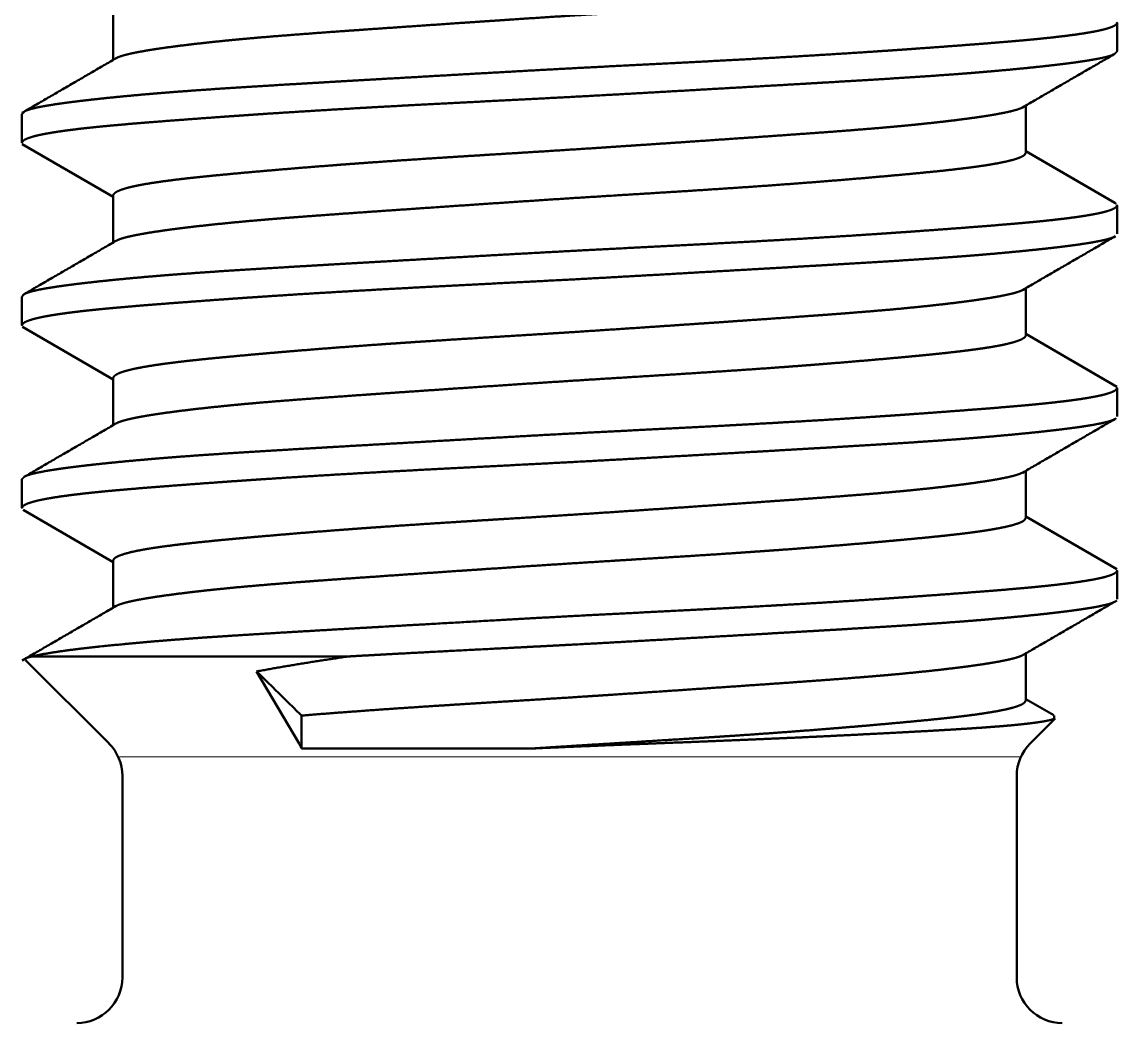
# Paper-space layout 'Layout1' of a CAD drawing. Header units: millimetres. Extents: x 0 to 420, y 0 to 297.
# Drawn here: x 288.76 to 294.76, y 132.7 to 138.18 of the extents above; entities that cross this region are included whole.
import ezdxf

# ---------------------------------------------------------------- set-up
doc = ezdxf.new("R2010")
doc.units = ezdxf.units.MM
doc.layers.add('170', color=7, linetype='Continuous', true_color=0xffffff)

psp = doc.layouts.get("Layout1")

# ---------------------------------------------------------------- linework, layer by layer
at = {"layer": '170', "color": 155, "linetype": 'Continuous', "lineweight": 50}
for p, q in [((289.2567, 138.2287), (289.2567, 137.9706)), ((294.7567, 138.0176), (294.7567, 138.1736)), ((294.2567, 137.4624), (294.2567, 137.7207)), ((288.7567, 137.6736), (288.7567, 137.5176)), ((288.7578, 137.5098), (289.2567, 137.2203)), ((294.744, 137.1875), (294.2567, 137.4704)), ((289.2567, 137.2287), (289.2567, 136.9709)), ((294.7567, 137.0176), (294.7567, 137.1736)), ((294.2567, 136.4624), (294.2567, 136.7204)), ((288.7567, 136.6736), (288.7567, 136.5176)), ((288.7602, 136.5083), (289.2567, 136.2203)), ((294.7562, 136.1808), (294.2567, 136.4707)), ((289.2567, 136.2288), (289.2567, 135.9703)), ((294.7567, 136.0176), (294.7567, 136.1736)), ((288.7567, 135.6736), (288.7567, 135.5176)), ((294.2567, 135.4623), (294.2567, 135.7202)), ((288.7637, 135.5063), (289.2567, 135.2204)), ((294.7546, 135.1819), (294.2567, 135.4708)), ((289.2567, 135.2289), (289.2567, 134.9708)), ((294.7567, 135.0176), (294.7567, 135.1736)), ((294.2567, 134.4624), (294.2567, 134.7204)), ((288.7766, 134.6832), (289.2335, 134.2263)), ((290.2746, 134.2263), (290.0425, 134.6214)), ((294.4098, 134.3813), (294.2567, 134.4702)), ((290.2882, 134.1996), (290.2882, 134.3797)), ((294.2799, 134.2263), (294.4168, 134.3633)), ((289.3067, 134.0495), (289.3067, 132.9456)), ((294.2067, 132.9456), (294.2067, 134.0495))]:
    psp.add_line(p, q, dxfattribs=at)
at = {"layer": '170', "color": 155, "linetype": 'Continuous', "lineweight": 13}
for p, q in [((291.7567, 134.1531), (289.2912, 134.1531)), ((294.2212, 134.1531), (291.7567, 134.1531))]:
    psp.add_line(p, q, dxfattribs=at)
at = {"layer": '170', "color": 155, "linetype": 'Continuous', "lineweight": 50}
for centre, start, end in [((289.0567, 134.0495), 0, 45), ((294.4567, 134.0495), 135, 180), ((289.0567, 132.9456), 270, 0), ((294.4567, 132.9456), 180, 270)]:
    psp.add_arc(centre, 0.25, start, end, dxfattribs=at)
for points, knots in [([(289.2663, 137.9762), (289.2687, 137.9778), (289.2765, 137.9821), (289.2863, 137.9864), (289.3116, 137.9949), (289.3445, 138.0034), (289.3851, 138.012), (289.4333, 138.0208), (289.4466, 138.0231), (289.4604, 138.0253), (289.4746, 138.0276), (289.4892, 138.0298), (289.5197, 138.0343), (289.5518, 138.0389), (289.6212, 138.048), (289.6971, 138.0572), (289.7796, 138.0664), (289.8687, 138.0757), (289.8921, 138.078), (289.9158, 138.0803), (289.9399, 138.0826), (289.9643, 138.0849), (290.014, 138.0893), (290.065, 138.0938), (290.1705, 138.1024), (290.2809, 138.111), (290.3961, 138.1196), (290.5162, 138.1283), (290.5781, 138.1326), (290.6409, 138.1371), (290.7682, 138.1459), (290.8981, 138.1549), (291.1655, 138.1732), (291.3378, 138.1848), (291.3727, 138.1872), (291.4426, 138.1919), (291.5823, 138.2011), (291.722, 138.2102), (291.8616, 138.2191), (292.1407, 138.2364), (292.2797, 138.245), (292.4161, 138.2536), (292.5499, 138.2622), (292.6811, 138.2709), (292.8095, 138.2798), (292.9353, 138.2889), (292.9972, 138.2935), (293.058, 138.2981), (293.1175, 138.3027), (293.1758, 138.3074), (293.2887, 138.3166), (293.3966, 138.3258), (293.4995, 138.3349), (293.5975, 138.3438), (293.6446, 138.3482), (293.6902, 138.3526), (293.734, 138.3569), (293.7761, 138.3612), (293.8554, 138.3697), (293.928, 138.3783), (293.9939, 138.3871), (294.053, 138.3959), (294.0801, 138.4004), (294.1052, 138.405), (294.1284, 138.4095), (294.1496, 138.4141), (294.1864, 138.4233), (294.2155, 138.4326), (294.2369, 138.4419), (294.2506, 138.4512), (294.2545, 138.4558), (294.2565, 138.4603), (294.2567, 138.4626)], [0, 0, 0.000573, 0.002355, 0.00448, 0.009788, 0.016551, 0.024795, 0.034546, 0.037225, 0.039994, 0.042853, 0.045792, 0.05192, 0.058378, 0.072277, 0.087478, 0.103983, 0.121808, 0.126474, 0.131219, 0.136028, 0.140898, 0.150822, 0.16099, 0.182046, 0.204058, 0.227029, 0.250972, 0.263311, 0.275811, 0.301192, 0.327079, 0.380362, 0.414695, 0.421652, 0.435579, 0.463421, 0.491249, 0.519066, 0.574662, 0.602344, 0.629534, 0.656192, 0.682322, 0.707924, 0.733001, 0.745331, 0.757457, 0.769329, 0.780955, 0.803465, 0.824995, 0.845545, 0.865105, 0.874508, 0.883607, 0.892366, 0.90079, 0.916638, 0.931168, 0.944388, 0.956281, 0.961727, 0.966809, 0.971509, 0.975826, 0.983355, 0.989424, 0.994069, 0.997364, 0.998565, 0.999554, 1, 1]), ([(291.7567, 137.9238), (291.9047, 137.9316), (292.0516, 137.9391), (292.3418, 137.9539), (292.4852, 137.9613), (292.6274, 137.9688), (292.7682, 137.9764), (292.906, 137.9842), (293.0403, 137.992), (293.1712, 137.9999), (293.2987, 138.0079), (293.4228, 138.016), (293.4835, 138.0201), (293.5434, 138.0242), (293.6024, 138.0283), (293.6603, 138.0324), (293.772, 138.0405), (293.8783, 138.0484), (293.9794, 138.0561), (294.0751, 138.0636), (294.1656, 138.0711), (294.2507, 138.0786), (294.2711, 138.0804), (294.2912, 138.0823), (294.3108, 138.0842), (294.33, 138.0861), (294.3672, 138.0899), (294.4027, 138.0937), (294.4687, 138.1013), (294.5281, 138.109), (294.5809, 138.1169), (294.627, 138.1249), (294.6476, 138.129), (294.6665, 138.1331), (294.6753, 138.1351), (294.6837, 138.1372), (294.6916, 138.1392), (294.699, 138.1413), (294.7242, 138.1495), (294.7422, 138.1577), (294.753, 138.1658), (294.7567, 138.1737), (294.7567, 138.1738)], [0, 0, 0.04907, 0.097754, 0.193962, 0.241495, 0.288641, 0.33533, 0.380997, 0.425531, 0.46894, 0.511231, 0.552404, 0.572561, 0.592439, 0.612023, 0.631231, 0.668301, 0.703606, 0.737151, 0.768953, 0.799, 0.827274, 0.834063, 0.840737, 0.847268, 0.853663, 0.86603, 0.877846, 0.899841, 0.919667, 0.937344, 0.952853, 0.9598, 0.966199, 0.969193, 0.972048, 0.97475, 0.977299, 0.986075, 0.992607, 0.997079, 0.999969, 1, 1]), ([(294.7567, 138.0173), (294.7424, 138.0021), (294.7385, 138.0002), (294.7342, 137.9984), (294.7295, 137.9965), (294.7243, 137.9946), (294.7126, 137.9909), (294.6991, 137.9872), (294.667, 137.9798), (294.628, 137.9724), (294.5821, 137.9648), (294.5292, 137.9571), (294.5001, 137.9532), (294.4693, 137.9493), (294.4368, 137.9453), (294.4028, 137.9413), (294.3303, 137.9332), (294.2519, 137.9252), (294.1676, 137.917), (294.0774, 137.9089), (294.0301, 137.9049), (293.9814, 137.9008), (293.9564, 137.8988), (293.9311, 137.8968), (293.9054, 137.8948), (293.8793, 137.8928), (293.7722, 137.8851), (293.6608, 137.8775), (293.5453, 137.8701), (293.4256, 137.8626), (293.3016, 137.8552), (293.1735, 137.8476), (293.1078, 137.8438), (293.0412, 137.8399), (292.9061, 137.8321), (292.7689, 137.8242), (292.4886, 137.8082), (292.3454, 137.8), (292.2002, 137.7918), (292.053, 137.7835), (291.9051, 137.7753), (291.7567, 137.7673)], [0, 0, 0.006922, 0.008341, 0.009894, 0.011587, 0.013413, 0.017486, 0.022108, 0.03302, 0.046181, 0.061593, 0.079292, 0.089006, 0.099305, 0.110149, 0.121497, 0.145658, 0.171774, 0.199819, 0.229807, 0.245524, 0.261738, 0.270029, 0.278443, 0.286987, 0.295646, 0.331214, 0.368191, 0.406546, 0.446288, 0.487411, 0.529923, 0.551713, 0.57384, 0.618667, 0.664173, 0.757186, 0.804687, 0.852858, 0.901686, 0.950773, 1, 1]), ([(288.7567, 137.6738), (288.771, 137.689), (288.7749, 137.6909), (288.7792, 137.6927), (288.7839, 137.6946), (288.7891, 137.6965), (288.8008, 137.7002), (288.8143, 137.7039), (288.8464, 137.7113), (288.8854, 137.7187), (288.9313, 137.7263), (288.9842, 137.734), (289.0132, 137.7379), (289.0441, 137.7418), (289.0766, 137.7458), (289.1106, 137.7498), (289.1831, 137.7579), (289.2615, 137.766), (289.3458, 137.7741), (289.4359, 137.7822), (289.4832, 137.7863), (289.532, 137.7903), (289.5569, 137.7923), (289.5823, 137.7943), (289.608, 137.7963), (289.6341, 137.7983), (289.7412, 137.806), (289.8525, 137.8136), (289.9681, 137.821), (290.0878, 137.8285), (290.2117, 137.8359), (290.3725, 137.8454), (290.4388, 137.8492), (290.5395, 137.8551), (290.7445, 137.8669), (291.0248, 137.8829), (291.168, 137.8911), (291.3132, 137.8993), (291.4603, 137.9076), (291.6083, 137.9158), (291.7567, 137.9238)], [0, 0, 0.006915, 0.00834, 0.009893, 0.011586, 0.013411, 0.017477, 0.0221, 0.033019, 0.04618, 0.061592, 0.079284, 0.088997, 0.099297, 0.110141, 0.12149, 0.145657, 0.171766, 0.199818, 0.2298, 0.245523, 0.26173, 0.270022, 0.278442, 0.286986, 0.295645, 0.331213, 0.368184, 0.406545, 0.446287, 0.487403, 0.540766, 0.562735, 0.596164, 0.664172, 0.757179, 0.804679, 0.852858, 0.90168, 0.950773, 1, 1]), ([(291.7567, 137.7673), (291.6086, 137.7596), (291.4618, 137.752), (291.1715, 137.7372), (291.0282, 137.7298), (290.8859, 137.7223), (290.8153, 137.7185), (290.6758, 137.7108), (290.6074, 137.7069), (290.4731, 137.6991), (290.3422, 137.6912), (290.2147, 137.6832), (290.0906, 137.6751), (290.0299, 137.671), (289.9699, 137.6669), (289.9109, 137.6628), (289.8531, 137.6587), (289.7414, 137.6506), (289.635, 137.6427), (289.534, 137.635), (289.4382, 137.6275), (289.3478, 137.62), (289.2627, 137.6126), (289.2423, 137.6107), (289.2222, 137.6088), (289.2026, 137.6069), (289.1834, 137.605), (289.1462, 137.6012), (289.1107, 137.5974), (289.0447, 137.5898), (288.9853, 137.5821), (288.9325, 137.5742), (288.8863, 137.5662), (288.8657, 137.5622), (288.8468, 137.5581), (288.838, 137.556), (288.8297, 137.5539), (288.8218, 137.5519), (288.8143, 137.5498), (288.7891, 137.5416), (288.7712, 137.5334), (288.7604, 137.5253), (288.7567, 137.5174), (288.7567, 137.5173)], [0, 0, 0.049077, 0.097754, 0.193969, 0.241503, 0.288648, 0.312079, 0.358312, 0.381005, 0.425539, 0.468948, 0.511239, 0.552406, 0.57257, 0.592447, 0.612031, 0.63124, 0.66831, 0.703608, 0.73716, 0.768955, 0.799002, 0.827283, 0.834073, 0.84074, 0.847278, 0.853666, 0.866039, 0.877856, 0.899851, 0.919677, 0.937347, 0.952862, 0.959809, 0.966209, 0.969203, 0.972051, 0.974753, 0.97731, 0.986085, 0.992618, 0.997083, 0.999973, 1, 1]), ([(294.236, 137.7086), (294.2316, 137.7066), (294.2084, 137.6982), (294.1779, 137.6899), (294.1402, 137.6815), (294.0952, 137.6729), (294.07, 137.6686), (294.0429, 137.6642), (294.0286, 137.662), (294.0139, 137.6597), (293.9988, 137.6575), (293.9833, 137.6553), (293.9175, 137.6464), (293.8453, 137.6373), (293.767, 137.6283), (293.6825, 137.6193), (293.6379, 137.6147), (293.5916, 137.6102), (293.5679, 137.608), (293.5438, 137.6058), (293.5195, 137.6036), (293.4948, 137.6014), (293.3932, 137.5927), (293.2872, 137.5843), (293.1767, 137.5759), (293.0617, 137.5675), (292.9423, 137.559), (292.8185, 137.5503), (292.6922, 137.5415), (292.433, 137.5238), (292.2328, 137.5101), (292.1308, 137.5033), (292.0621, 137.4987), (291.8903, 137.4873), (291.7532, 137.4784), (291.6163, 137.4698), (291.4116, 137.4571), (291.3095, 137.4508), (291.2415, 137.4466), (291.0738, 137.436), (290.9428, 137.4276), (290.8146, 137.419), (290.6892, 137.4103), (290.6276, 137.4058), (290.5666, 137.4014), (290.5063, 137.3969), (290.4468, 137.3923), (290.3312, 137.3832), (290.2206, 137.3742), (290.1149, 137.3651), (290.0141, 137.3563), (289.9183, 137.3476), (289.8275, 137.339), (289.7841, 137.3347), (289.7425, 137.3305), (289.7025, 137.3263), (289.6641, 137.3221), (289.5923, 137.3136), (289.5271, 137.3051), (289.4684, 137.2965), (289.4163, 137.2876), (289.4043, 137.2854), (289.3928, 137.2832), (289.3818, 137.2809), (289.3712, 137.2787), (289.3515, 137.2741), (289.3337, 137.2696), (289.3036, 137.2605), (289.2809, 137.2514), (289.2656, 137.2424), (289.2578, 137.2333), (289.257, 137.2311), (289.2567, 137.2289), (289.2567, 137.2288)], [0, 0, 0.000977, 0.005889, 0.012187, 0.019892, 0.029018, 0.034127, 0.039599, 0.042477, 0.045435, 0.048476, 0.051594, 0.064846, 0.079334, 0.095054, 0.112003, 0.12094, 0.130197, 0.134944, 0.139765, 0.144647, 0.149582, 0.169898, 0.191103, 0.213198, 0.236178, 0.26005, 0.284779, 0.310015, 0.361811, 0.401809, 0.422182, 0.4359, 0.470228, 0.497624, 0.524956, 0.565842, 0.586236, 0.599814, 0.633305, 0.659471, 0.685083, 0.710142, 0.722465, 0.734648, 0.746697, 0.758594, 0.781719, 0.803842, 0.824986, 0.845151, 0.864332, 0.882513, 0.891192, 0.899541, 0.907558, 0.915251, 0.92966, 0.942778, 0.954607, 0.965134, 0.967561, 0.969899, 0.972145, 0.974297, 0.978326, 0.981991, 0.988257, 0.993131, 0.996681, 0.999059, 0.999531, 0.999977, 1, 1]), ([(289.2711, 136.9792), (289.2852, 136.9859), (289.2967, 136.9902), (289.3102, 136.9945), (289.3177, 136.9966), (289.3257, 136.9988), (289.3342, 137.0009), (289.3432, 137.0031), (289.3838, 137.0118), (289.4316, 137.0205), (289.4865, 137.0294), (289.5485, 137.0384), (289.5822, 137.043), (289.6177, 137.0476), (289.6361, 137.0499), (289.655, 137.0522), (289.6743, 137.0545), (289.6941, 137.0568), (289.777, 137.0662), (289.8656, 137.0754), (289.9599, 137.0844), (290.0598, 137.0933), (290.1119, 137.0977), (290.1653, 137.102), (290.1926, 137.1042), (290.2483, 137.1085), (290.2767, 137.1107), (290.3926, 137.1193), (290.5121, 137.128), (290.7617, 137.1455), (290.8918, 137.1544), (291.0255, 137.1636), (291.2983, 137.1822), (291.5752, 137.2007), (291.7153, 137.2098), (291.8563, 137.2188), (291.997, 137.2275), (292.2735, 137.2446), (292.4093, 137.2531), (292.5436, 137.2618), (292.6761, 137.2706), (292.8057, 137.2795), (292.9312, 137.2886), (293.0527, 137.2977), (293.17, 137.3069), (293.2833, 137.3162), (293.3925, 137.3254), (293.4965, 137.3346), (293.5944, 137.3435), (293.6862, 137.3522), (293.772, 137.3607), (293.8517, 137.3693), (293.9253, 137.378), (293.9596, 137.3824), (293.992, 137.3868), (294.0225, 137.3912), (294.0512, 137.3956), (294.1031, 137.4046), (294.1476, 137.4137), (294.1848, 137.4229), (294.2144, 137.4322), (294.2264, 137.4369), (294.2364, 137.4416), (294.2443, 137.4462), (294.2503, 137.4508), (294.2567, 137.4626)], [0, 0, 0.003114, 0.005558, 0.008377, 0.009926, 0.011576, 0.013321, 0.015158, 0.023418, 0.033089, 0.044164, 0.056645, 0.063413, 0.070532, 0.074232, 0.078016, 0.081891, 0.08586, 0.102456, 0.120186, 0.13904, 0.159004, 0.169409, 0.180093, 0.185541, 0.19666, 0.202321, 0.22546, 0.249309, 0.299119, 0.325078, 0.351754, 0.406184, 0.461431, 0.489363, 0.517493, 0.545552, 0.600698, 0.627788, 0.654564, 0.68101, 0.706874, 0.731918, 0.756156, 0.779591, 0.802222, 0.82403, 0.844815, 0.864374, 0.882732, 0.899893, 0.915855, 0.930605, 0.937486, 0.943997, 0.950141, 0.95592, 0.966396, 0.975438, 0.98306, 0.989254, 0.99181, 0.994001, 0.995835, 0.997337, 1, 1]), ([(291.7567, 136.9238), (291.9047, 136.9316), (292.0516, 136.9391), (292.3418, 136.9539), (292.4852, 136.9613), (292.6274, 136.9688), (292.7682, 136.9764), (292.906, 136.9842), (293.0403, 136.992), (293.1712, 136.9999), (293.2987, 137.0079), (293.4228, 137.016), (293.4835, 137.0201), (293.5434, 137.0242), (293.6024, 137.0283), (293.6603, 137.0324), (293.772, 137.0405), (293.8783, 137.0484), (293.9794, 137.0561), (294.0751, 137.0636), (294.1656, 137.0711), (294.2507, 137.0786), (294.2711, 137.0804), (294.2912, 137.0823), (294.3108, 137.0842), (294.33, 137.0861), (294.3672, 137.0899), (294.4027, 137.0937), (294.4687, 137.1013), (294.5281, 137.109), (294.5809, 137.1169), (294.627, 137.1249), (294.6476, 137.129), (294.6665, 137.133), (294.6753, 137.1351), (294.6837, 137.1372), (294.6916, 137.1392), (294.699, 137.1413), (294.7242, 137.1495), (294.7422, 137.1577), (294.753, 137.1658), (294.7567, 137.1737), (294.7567, 137.1738)], [0, 0, 0.04907, 0.097754, 0.193962, 0.241495, 0.288641, 0.335331, 0.380997, 0.425531, 0.46894, 0.511231, 0.552405, 0.572562, 0.592439, 0.612023, 0.631232, 0.668301, 0.703606, 0.737151, 0.768953, 0.799, 0.827274, 0.834064, 0.840738, 0.847269, 0.853663, 0.86603, 0.877847, 0.899842, 0.919668, 0.937345, 0.952853, 0.9598, 0.9662, 0.969194, 0.972048, 0.97475, 0.9773, 0.986076, 0.992609, 0.997079, 0.999969, 1, 1]), ([(294.7511, 137.1834), (294.7424, 137.189), (294.7371, 137.1915)], [0, 0, 0.638569, 1, 1]), ([(294.7406, 137.0012), (294.7342, 136.9984), (294.7295, 136.9965), (294.7243, 136.9946), (294.7126, 136.9909), (294.6991, 136.9872), (294.667, 136.9798), (294.628, 136.9724), (294.5821, 136.9648), (294.5292, 136.9571), (294.5001, 136.9532), (294.4693, 136.9493), (294.4368, 136.9453), (294.4028, 136.9413), (294.3303, 136.9332), (294.2519, 136.9252), (294.1676, 136.917), (294.0774, 136.9089), (294.0301, 136.9049), (293.9814, 136.9008), (293.9564, 136.8988), (293.9311, 136.8968), (293.9054, 136.8948), (293.8793, 136.8928), (293.7722, 136.8851), (293.6608, 136.8775), (293.5453, 136.8701), (293.4256, 136.8626), (293.3016, 136.8552), (293.1408, 136.8457), (293.0746, 136.8419), (292.9739, 136.836), (292.7689, 136.8242), (292.4886, 136.8082), (292.3454, 136.8), (292.2002, 136.7918), (292.053, 136.7835), (291.9051, 136.7753), (291.7567, 136.7673)], [0, 0, 0.002322, 0.004028, 0.005867, 0.009971, 0.014629, 0.025625, 0.038887, 0.054416, 0.07225, 0.082038, 0.092417, 0.103344, 0.114779, 0.139124, 0.165439, 0.193699, 0.223917, 0.239754, 0.256092, 0.264447, 0.272925, 0.281534, 0.290259, 0.326099, 0.363359, 0.402007, 0.442053, 0.48349, 0.537262, 0.559398, 0.593082, 0.661604, 0.755329, 0.803193, 0.851733, 0.900935, 0.950396, 1, 1]), ([(288.7567, 136.6738), (288.771, 136.689), (288.7749, 136.6909), (288.7792, 136.6927), (288.7839, 136.6946), (288.7891, 136.6965), (288.8008, 136.7002), (288.8143, 136.7039), (288.8464, 136.7113), (288.8854, 136.7187), (288.9313, 136.7263), (288.9842, 136.734), (289.0132, 136.7379), (289.0441, 136.7418), (289.0766, 136.7458), (289.1106, 136.7498), (289.1831, 136.7579), (289.2615, 136.766), (289.3458, 136.7741), (289.4359, 136.7822), (289.4832, 136.7862), (289.532, 136.7903), (289.5569, 136.7923), (289.5823, 136.7943), (289.608, 136.7963), (289.6341, 136.7983), (289.7412, 136.806), (289.8525, 136.8136), (289.9681, 136.821), (290.0878, 136.8285), (290.2117, 136.8359), (290.3725, 136.8454), (290.4388, 136.8492), (290.5395, 136.8551), (290.7445, 136.8669), (291.0248, 136.8829), (291.168, 136.8911), (291.3132, 136.8993), (291.4603, 136.9076), (291.6083, 136.9158), (291.7567, 136.9238)], [0, 0, 0.006915, 0.00834, 0.009893, 0.011586, 0.013411, 0.017477, 0.0221, 0.033019, 0.04618, 0.061592, 0.079284, 0.088998, 0.099297, 0.110142, 0.12149, 0.145657, 0.171766, 0.199818, 0.2298, 0.245523, 0.261731, 0.270022, 0.278443, 0.286986, 0.295645, 0.331213, 0.368184, 0.406546, 0.446287, 0.487403, 0.540766, 0.562735, 0.596164, 0.664172, 0.757179, 0.804679, 0.852858, 0.90168, 0.950773, 1, 1]), ([(291.7567, 136.7673), (291.6086, 136.7596), (291.4618, 136.752), (291.1715, 136.7372), (291.0282, 136.7298), (290.8859, 136.7223), (290.7451, 136.7147), (290.6074, 136.7069), (290.4731, 136.6991), (290.3422, 136.6912), (290.2147, 136.6832), (290.0906, 136.6751), (290.0299, 136.671), (289.9699, 136.6669), (289.9109, 136.6628), (289.8531, 136.6587), (289.7414, 136.6506), (289.635, 136.6427), (289.534, 136.635), (289.4382, 136.6275), (289.3478, 136.62), (289.2627, 136.6126), (289.2423, 136.6107), (289.2222, 136.6088), (289.2026, 136.6069), (289.1834, 136.605), (289.1462, 136.6012), (289.1107, 136.5974), (289.0447, 136.5898), (288.9853, 136.5821), (288.9325, 136.5742), (288.8863, 136.5662), (288.8657, 136.5621), (288.8468, 136.5581), (288.838, 136.556), (288.8297, 136.5539), (288.8218, 136.5519), (288.8143, 136.5498), (288.7891, 136.5416), (288.7712, 136.5334), (288.7604, 136.5253), (288.7567, 136.5174), (288.7567, 136.5173)], [0, 0, 0.049077, 0.097754, 0.193969, 0.241503, 0.288648, 0.335338, 0.381005, 0.425539, 0.468948, 0.511239, 0.552406, 0.57257, 0.592447, 0.612031, 0.63124, 0.66831, 0.703608, 0.73716, 0.768955, 0.799002, 0.827283, 0.834073, 0.84074, 0.847277, 0.853665, 0.866039, 0.877855, 0.899851, 0.919677, 0.937347, 0.952862, 0.959809, 0.966209, 0.969203, 0.972051, 0.974753, 0.977309, 0.986085, 0.992618, 0.997083, 0.999973, 1, 1]), ([(294.2391, 136.7102), (294.2355, 136.7084), (294.2257, 136.7042), (294.214, 136.7), (294.2074, 136.6979), (294.2003, 136.6958), (294.1927, 136.6937), (294.1847, 136.6916), (294.1481, 136.6831), (294.1045, 136.6746), (294.054, 136.6659), (293.9965, 136.6572), (293.9652, 136.6527), (293.9321, 136.6483), (293.8973, 136.6438), (293.8607, 136.6392), (293.7829, 136.6301), (293.6994, 136.621), (293.6103, 136.612), (293.5157, 136.6032), (293.4155, 136.5946), (293.3096, 136.586), (293.2822, 136.5839), (293.2268, 136.5797), (293.142, 136.5733), (293.0844, 136.5691), (292.9663, 136.5607), (292.7196, 136.5434), (292.558, 136.5323), (292.4921, 136.5278), (292.3927, 136.521), (292.1918, 136.5074), (291.9198, 136.4892), (291.7821, 136.4803), (291.7127, 136.4758), (291.6435, 136.4715), (291.5062, 136.463), (291.2356, 136.4462), (291.1023, 136.4379), (290.9704, 136.4294), (290.9049, 136.4251), (290.8401, 136.4207), (290.7763, 136.4163), (290.7134, 136.412), (290.5904, 136.4031), (290.4711, 136.3942), (290.3555, 136.3852), (290.2437, 136.3761), (290.2164, 136.3738), (290.1624, 136.3692), (290.0839, 136.3624), (290.0333, 136.358), (289.9366, 136.3492), (289.8455, 136.3407), (289.76, 136.3323), (289.6803, 136.3238), (289.6613, 136.3217), (289.6426, 136.3196), (289.6243, 136.3175), (289.6064, 136.3153), (289.572, 136.3111), (289.5393, 136.3068), (289.4792, 136.2982), (289.4262, 136.2894), (289.3802, 136.2806), (289.3411, 136.2716), (289.3242, 136.267), (289.3092, 136.2624), (289.296, 136.2578), (289.2848, 136.2532), (289.268, 136.2441), (289.2587, 136.2351), (289.2567, 136.2288)], [0, 0, 0.000788, 0.002919, 0.005403, 0.006781, 0.008251, 0.009816, 0.011468, 0.018949, 0.027798, 0.038016, 0.049591, 0.055895, 0.062544, 0.06954, 0.076888, 0.092498, 0.109226, 0.127059, 0.145991, 0.166028, 0.187186, 0.192651, 0.203718, 0.22066, 0.232179, 0.25575, 0.305026, 0.337286, 0.350448, 0.3703, 0.410403, 0.464703, 0.492204, 0.506043, 0.519852, 0.547258, 0.601269, 0.627876, 0.654209, 0.667274, 0.680215, 0.692964, 0.705525, 0.730092, 0.753917, 0.777009, 0.799354, 0.804821, 0.815614, 0.831312, 0.841414, 0.860772, 0.878997, 0.896098, 0.912064, 0.91588, 0.919622, 0.923291, 0.926882, 0.933803, 0.940365, 0.952449, 0.963157, 0.972499, 0.980481, 0.983962, 0.987096, 0.989878, 0.992297, 0.996101, 0.998671, 1, 1]), ([(289.2794, 135.9834), (289.2846, 135.9856), (289.3094, 135.9942), (289.3417, 136.0027), (289.3816, 136.0114), (289.429, 136.0201), (289.4555, 136.0245), (289.4839, 136.029), (289.5143, 136.0335), (289.5464, 136.0381), (289.6155, 136.0473), (289.691, 136.0565), (289.7728, 136.0657), (289.861, 136.0749), (289.9075, 136.0795), (289.9556, 136.0841), (290.0053, 136.0886), (290.0564, 136.093), (290.1621, 136.1018), (290.2723, 136.1104), (290.3869, 136.1189), (290.506, 136.1275), (290.6296, 136.1363), (290.6931, 136.1407), (290.8879, 136.1542), (291.1548, 136.1724), (291.2914, 136.1817), (291.4301, 136.191), (291.5707, 136.2004), (291.7111, 136.2095), (291.8509, 136.2184), (292.1291, 136.2356), (292.2674, 136.2442), (292.4049, 136.2528), (292.5395, 136.2615), (292.6711, 136.2703), (292.7996, 136.2791), (292.925, 136.2881), (292.9865, 136.2927), (293.0473, 136.2973), (293.1072, 136.3019), (293.1662, 136.3066), (293.28, 136.3159), (293.3885, 136.3251), (293.4917, 136.3342), (293.5896, 136.343), (293.6366, 136.3474), (293.6822, 136.3518), (293.7045, 136.3539), (293.7264, 136.3561), (293.748, 136.3583), (293.7692, 136.3605), (293.8494, 136.3691), (293.9226, 136.3777), (293.989, 136.3864), (294.0484, 136.3952), (294.0755, 136.3996), (294.1009, 136.4042), (294.1129, 136.4064), (294.1245, 136.4087), (294.1356, 136.411), (294.1462, 136.4133), (294.1838, 136.4226), (294.2135, 136.4319), (294.2355, 136.4412), (294.2498, 136.4504), (294.254, 136.455), (294.2563, 136.4595), (294.2567, 136.4625)], [0, 0, 0.001113, 0.00635, 0.013026, 0.021161, 0.030768, 0.03613, 0.041868, 0.047986, 0.054457, 0.068358, 0.083523, 0.099946, 0.117627, 0.126942, 0.136573, 0.146532, 0.156764, 0.177904, 0.199942, 0.222871, 0.246684, 0.271396, 0.284094, 0.323017, 0.376379, 0.40368, 0.431402, 0.45949, 0.487547, 0.515494, 0.571075, 0.598705, 0.626175, 0.65309, 0.67939, 0.705074, 0.730143, 0.742444, 0.754593, 0.766587, 0.778376, 0.801148, 0.822859, 0.84352, 0.863126, 0.872532, 0.881671, 0.88614, 0.890539, 0.894869, 0.899111, 0.915197, 0.929903, 0.943247, 0.955228, 0.960705, 0.965842, 0.968284, 0.970633, 0.972898, 0.975066, 0.98278, 0.988989, 0.99375, 0.997143, 0.998388, 0.999402, 1, 1]), ([(291.7567, 135.9238), (291.9047, 135.9316), (292.0516, 135.9391), (292.3418, 135.9539), (292.4852, 135.9613), (292.6274, 135.9688), (292.6981, 135.9726), (292.8376, 135.9803), (292.906, 135.9842), (293.0403, 135.992), (293.1712, 135.9999), (293.2987, 136.0079), (293.4228, 136.016), (293.4835, 136.0201), (293.5434, 136.0242), (293.6024, 136.0283), (293.6603, 136.0324), (293.772, 136.0405), (293.8783, 136.0484), (293.9794, 136.0561), (294.0751, 136.0636), (294.1656, 136.0711), (294.2507, 136.0786), (294.2711, 136.0804), (294.2912, 136.0823), (294.3108, 136.0842), (294.33, 136.0861), (294.3672, 136.0899), (294.4027, 136.0937), (294.4687, 136.1013), (294.5281, 136.109), (294.5809, 136.1169), (294.627, 136.1249), (294.6476, 136.129), (294.6665, 136.133), (294.6753, 136.1351), (294.6837, 136.1372), (294.6916, 136.1392), (294.699, 136.1413), (294.7242, 136.1495), (294.7422, 136.1577), (294.753, 136.1658), (294.7567, 136.1737), (294.7567, 136.1738)], [0, 0, 0.04907, 0.097754, 0.193962, 0.241495, 0.288641, 0.312071, 0.358311, 0.380997, 0.425532, 0.468941, 0.511232, 0.552405, 0.572562, 0.592439, 0.612024, 0.631232, 0.668302, 0.703606, 0.737152, 0.768953, 0.799, 0.827275, 0.834064, 0.840738, 0.847269, 0.853664, 0.866031, 0.877847, 0.899842, 0.919669, 0.937345, 0.952854, 0.959801, 0.9662, 0.969195, 0.972048, 0.974751, 0.977301, 0.986076, 0.992609, 0.997079, 0.999969, 1, 1]), ([(294.7448, 136.0034), (294.7424, 136.0021), (294.7385, 136.0002), (294.7342, 135.9984), (294.7295, 135.9965), (294.7243, 135.9946), (294.7126, 135.9909), (294.6991, 135.9872), (294.667, 135.9798), (294.628, 135.9724), (294.5821, 135.9648), (294.5292, 135.9571), (294.5001, 135.9532), (294.4693, 135.9493), (294.4368, 135.9453), (294.4028, 135.9413), (294.3303, 135.9332), (294.2519, 135.9252), (294.1676, 135.917), (294.0774, 135.9089), (294.0301, 135.9049), (293.9814, 135.9008), (293.9564, 135.8988), (293.9311, 135.8968), (293.9054, 135.8948), (293.8793, 135.8928), (293.7722, 135.8851), (293.6608, 135.8775), (293.5453, 135.8701), (293.4256, 135.8626), (293.3016, 135.8552), (293.1408, 135.8457), (293.0746, 135.8419), (292.9739, 135.836), (292.7689, 135.8242), (292.4886, 135.8082), (292.3454, 135.8), (292.2002, 135.7918), (292.053, 135.7835), (291.9051, 135.7753), (291.7567, 135.7673)], [0, 0, 0.000917, 0.002345, 0.003907, 0.00561, 0.007447, 0.011544, 0.016195, 0.027173, 0.040413, 0.055918, 0.073724, 0.083496, 0.093858, 0.104768, 0.116185, 0.140491, 0.166765, 0.19498, 0.22515, 0.240961, 0.257274, 0.265615, 0.27408, 0.282675, 0.291386, 0.32717, 0.364371, 0.402958, 0.442939, 0.484311, 0.537997, 0.560098, 0.593729, 0.662142, 0.755718, 0.803505, 0.851968, 0.901092, 0.950475, 1, 1]), ([(288.7567, 135.6738), (288.771, 135.689), (288.7749, 135.6909), (288.7792, 135.6927), (288.7839, 135.6946), (288.7891, 135.6965), (288.8008, 135.7002), (288.8143, 135.7039), (288.8464, 135.7113), (288.8854, 135.7187), (288.9313, 135.7263), (288.9842, 135.734), (289.0132, 135.7379), (289.0441, 135.7418), (289.0766, 135.7458), (289.1106, 135.7498), (289.1831, 135.7579), (289.2615, 135.766), (289.3458, 135.7741), (289.4359, 135.7822), (289.4832, 135.7862), (289.532, 135.7903), (289.5569, 135.7923), (289.5823, 135.7943), (289.608, 135.7963), (289.6341, 135.7983), (289.7412, 135.806), (289.8525, 135.8136), (289.9681, 135.821), (290.0878, 135.8285), (290.2117, 135.8359), (290.3399, 135.8435), (290.4055, 135.8473), (290.4722, 135.8512), (290.6073, 135.859), (290.7445, 135.8669), (291.0248, 135.8829), (291.168, 135.8911), (291.3132, 135.8993), (291.4603, 135.9076), (291.6083, 135.9158), (291.7567, 135.9238)], [0, 0, 0.006915, 0.00834, 0.009893, 0.011586, 0.013413, 0.017478, 0.0221, 0.03302, 0.04618, 0.061592, 0.079284, 0.088998, 0.099297, 0.110142, 0.12149, 0.145657, 0.171766, 0.199819, 0.2298, 0.245523, 0.261731, 0.270022, 0.278443, 0.286986, 0.295645, 0.331213, 0.368184, 0.406546, 0.446287, 0.487403, 0.529923, 0.551706, 0.573832, 0.618667, 0.664173, 0.757179, 0.80468, 0.852858, 0.90168, 0.950773, 1, 1]), ([(291.7567, 135.7673), (291.6086, 135.7596), (291.4618, 135.752), (291.1715, 135.7372), (291.0282, 135.7298), (290.8859, 135.7223), (290.7451, 135.7147), (290.6074, 135.7069), (290.4731, 135.6991), (290.3422, 135.6912), (290.2147, 135.6832), (290.0906, 135.6751), (290.0299, 135.671), (289.9699, 135.6669), (289.9109, 135.6628), (289.8531, 135.6587), (289.7414, 135.6506), (289.635, 135.6427), (289.534, 135.635), (289.4382, 135.6275), (289.3478, 135.62), (289.2627, 135.6126), (289.2423, 135.6107), (289.2222, 135.6088), (289.2026, 135.6069), (289.1834, 135.605), (289.1462, 135.6012), (289.1107, 135.5974), (289.0447, 135.5898), (288.9853, 135.5821), (288.9325, 135.5742), (288.8863, 135.5662), (288.8657, 135.5621), (288.8468, 135.5581), (288.838, 135.556), (288.8297, 135.5539), (288.8218, 135.5519), (288.8143, 135.5498), (288.7891, 135.5416), (288.7712, 135.5334), (288.7604, 135.5253), (288.7567, 135.5174), (288.7567, 135.5173)], [0, 0, 0.049077, 0.097754, 0.193969, 0.241503, 0.288648, 0.335338, 0.381005, 0.425539, 0.468948, 0.511239, 0.552405, 0.572569, 0.592447, 0.612031, 0.631239, 0.668309, 0.703607, 0.737159, 0.768954, 0.799001, 0.827283, 0.834072, 0.840739, 0.847277, 0.853665, 0.866039, 0.877855, 0.89985, 0.919676, 0.937346, 0.952862, 0.959809, 0.966208, 0.969202, 0.97205, 0.974752, 0.977308, 0.986084, 0.992616, 0.997083, 0.999973, 1, 1]), ([(294.2431, 135.7123), (294.2389, 135.71), (294.2188, 135.7017), (294.1914, 135.6933), (294.1566, 135.6849), (294.1144, 135.6764), (294.0904, 135.6721), (294.0647, 135.6677), (294.0373, 135.6633), (294.0082, 135.6589), (293.9453, 135.65), (293.8759, 135.6411), (293.8, 135.632), (293.7176, 135.6229), (293.696, 135.6207), (293.674, 135.6184), (293.6516, 135.6161), (293.6288, 135.6138), (293.5823, 135.6093), (293.5345, 135.6049), (293.4354, 135.5962), (293.3315, 135.5878), (293.2228, 135.5793), (293.1092, 135.5709), (293.08, 135.5688), (293.0208, 135.5645), (292.9301, 135.5581), (292.7442, 135.5451), (292.4871, 135.5275), (292.3547, 135.5184), (292.2195, 135.5092), (292.0831, 135.5001), (291.9464, 135.491), (291.8096, 135.482), (291.6727, 135.4733), (291.5356, 135.4648), (291.3984, 135.4563), (291.3641, 135.4542), (291.2959, 135.45), (291.1281, 135.4395), (290.9964, 135.4311), (290.8672, 135.4225), (290.7403, 135.4138), (290.6778, 135.4094), (290.6158, 135.405), (290.5851, 135.4027), (290.5244, 135.3982), (290.4944, 135.396), (290.3776, 135.3869), (290.2655, 135.3779), (290.1579, 135.3689), (290.0549, 135.3599), (290.0051, 135.3555), (289.9565, 135.3511), (289.9091, 135.3467), (289.8859, 135.3445), (289.8632, 135.3424), (289.7762, 135.3339), (289.6955, 135.3255), (289.6212, 135.3171), (289.5531, 135.3086), (289.5215, 135.3043), (289.4914, 135.3), (289.463, 135.2956), (289.4363, 135.2912), (289.3885, 135.2823), (289.3482, 135.2733), (289.3151, 135.2643), (289.2893, 135.2552), (289.2792, 135.2506), (289.2709, 135.2461), (289.2675, 135.2438), (289.2645, 135.2415), (289.262, 135.2392), (289.26, 135.2369), (289.2567, 135.2287)], [0, 0, 0.000948, 0.005275, 0.010982, 0.018105, 0.026675, 0.03152, 0.036716, 0.04224, 0.048086, 0.060741, 0.074669, 0.089874, 0.106363, 0.11069, 0.115095, 0.119585, 0.124141, 0.13344, 0.14298, 0.162781, 0.183535, 0.205242, 0.22791, 0.23373, 0.245551, 0.263643, 0.300733, 0.352014, 0.378437, 0.405391, 0.432612, 0.459865, 0.487144, 0.514449, 0.541785, 0.569149, 0.57599, 0.589588, 0.623058, 0.649304, 0.675084, 0.700394, 0.712873, 0.72523, 0.731364, 0.743488, 0.749461, 0.772774, 0.795169, 0.816656, 0.837233, 0.847174, 0.856886, 0.866362, 0.870994, 0.875544, 0.892941, 0.90908, 0.923976, 0.937623, 0.943979, 0.950019, 0.955746, 0.961125, 0.970796, 0.979026, 0.98585, 0.991286, 0.993501, 0.995381, 0.996205, 0.996952, 0.997625, 0.998229, 1, 1]), ([(289.2678, 134.9772), (289.2836, 134.9853), (289.308, 134.9938), (289.34, 135.0023), (289.359, 135.0067), (289.38, 135.011), (289.4028, 135.0154), (289.4275, 135.0198), (289.482, 135.0287), (289.5435, 135.0377), (289.6119, 135.0468), (289.6872, 135.056), (289.7275, 135.0607), (289.7695, 135.0654), (289.8132, 135.07), (289.8583, 135.0746), (289.9524, 135.0838), (290.0519, 135.0926), (290.1567, 135.1013), (290.2668, 135.1099), (290.3239, 135.1143), (290.3823, 135.1186), (290.5024, 135.1273), (290.7519, 135.1448), (291.0138, 135.1628), (291.1495, 135.1721), (291.2183, 135.1767), (291.2873, 135.1814), (291.5645, 135.2), (291.704, 135.2091), (291.8441, 135.218), (291.9847, 135.2267), (292.0551, 135.2311), (292.1249, 135.2354), (292.3989, 135.2525), (292.5329, 135.2611), (292.6648, 135.2698), (292.7299, 135.2743), (292.7945, 135.2788), (292.8585, 135.2833), (292.9212, 135.2878), (293.0434, 135.297), (293.1612, 135.3062), (293.2744, 135.3154), (293.3833, 135.3246), (293.436, 135.3292), (293.4876, 135.3338), (293.538, 135.3383), (293.5867, 135.3428), (293.6793, 135.3515), (293.7656, 135.3601), (293.8456, 135.3687), (293.9192, 135.3773), (293.9536, 135.3816), (293.9864, 135.386), (294.0022, 135.3882), (294.0175, 135.3904), (294.0324, 135.3927), (294.0467, 135.3949), (294.0993, 135.4039), (294.1445, 135.4129), (294.1821, 135.4221), (294.2122, 135.4314), (294.2244, 135.4361), (294.2347, 135.4408), (294.2392, 135.4431), (294.2431, 135.4455), (294.2465, 135.4478), (294.2494, 135.4501), (294.2567, 135.4625)], [0, 0, 0.003543, 0.008666, 0.015267, 0.019138, 0.023401, 0.028031, 0.03301, 0.044004, 0.056366, 0.070087, 0.085181, 0.093248, 0.101662, 0.110399, 0.119406, 0.138218, 0.158085, 0.179003, 0.200976, 0.21236, 0.22402, 0.247954, 0.297703, 0.349928, 0.376979, 0.390698, 0.40445, 0.459726, 0.48753, 0.515447, 0.543476, 0.557494, 0.571405, 0.626027, 0.652725, 0.679014, 0.692, 0.704888, 0.717633, 0.730152, 0.754528, 0.778015, 0.800625, 0.82235, 0.832878, 0.843185, 0.853237, 0.862968, 0.881478, 0.898725, 0.914723, 0.929468, 0.936369, 0.942952, 0.94612, 0.949199, 0.952184, 0.955071, 0.965695, 0.974846, 0.982548, 0.988821, 0.991422, 0.993676, 0.994672, 0.995582, 0.996407, 0.997147, 1, 1]), ([(291.7567, 134.9238), (291.9047, 134.9316), (292.0516, 134.9391), (292.3418, 134.9539), (292.4852, 134.9613), (292.6274, 134.9688), (292.6981, 134.9726), (292.8376, 134.9803), (292.906, 134.9842), (293.0403, 134.992), (293.1712, 134.9999), (293.2987, 135.0079), (293.4228, 135.016), (293.4835, 135.0201), (293.5434, 135.0242), (293.6024, 135.0283), (293.6603, 135.0324), (293.772, 135.0405), (293.8783, 135.0484), (293.9794, 135.0561), (294.0751, 135.0636), (294.1656, 135.0711), (294.2507, 135.0786), (294.2711, 135.0804), (294.2912, 135.0823), (294.3108, 135.0842), (294.33, 135.0861), (294.3672, 135.0899), (294.4027, 135.0937), (294.4687, 135.1013), (294.5281, 135.109), (294.5809, 135.1169), (294.627, 135.1249), (294.6476, 135.129), (294.6665, 135.133), (294.6753, 135.1351), (294.6837, 135.1372), (294.6916, 135.1392), (294.699, 135.1413), (294.7242, 135.1495), (294.7422, 135.1577), (294.753, 135.1658), (294.7567, 135.1737), (294.7567, 135.1738)], [0, 0, 0.04907, 0.097754, 0.193962, 0.241495, 0.288641, 0.312071, 0.358311, 0.380997, 0.425531, 0.46894, 0.511231, 0.552405, 0.572562, 0.592439, 0.612024, 0.631232, 0.668302, 0.703606, 0.737152, 0.768953, 0.799, 0.827275, 0.834065, 0.840738, 0.847269, 0.853664, 0.866031, 0.877847, 0.899842, 0.919669, 0.937345, 0.952854, 0.959801, 0.9662, 0.969195, 0.972048, 0.974751, 0.977301, 0.986076, 0.992609, 0.997079, 0.999969, 1, 1]), ([(294.7477, 135.0053), (294.7424, 135.0021), (294.7385, 135.0002), (294.7342, 134.9984), (294.7295, 134.9965), (294.7243, 134.9946), (294.7126, 134.9909), (294.6991, 134.9872), (294.667, 134.9798), (294.628, 134.9724), (294.5821, 134.9648), (294.5292, 134.9571), (294.5001, 134.9532), (294.4693, 134.9493), (294.4368, 134.9453), (294.4028, 134.9413), (294.3303, 134.9332), (294.2519, 134.9252), (294.1676, 134.917), (294.0774, 134.9089), (294.0301, 134.9049), (293.9814, 134.9008), (293.9564, 134.8988), (293.9311, 134.8968), (293.9054, 134.8948), (293.8793, 134.8928), (293.7722, 134.8851), (293.6608, 134.8775), (293.5453, 134.8701), (293.4256, 134.8626), (293.3016, 134.8552), (293.1408, 134.8457), (293.0746, 134.8419), (292.9739, 134.836), (292.7689, 134.8242), (292.6298, 134.8163), (292.3454, 134.8), (292.2002, 134.7918), (292.053, 134.7835), (291.9051, 134.7753), (291.7567, 134.7673)], [0, 0, 0.002071, 0.003495, 0.005057, 0.006758, 0.008593, 0.012685, 0.01733, 0.028296, 0.041521, 0.057008, 0.074793, 0.084554, 0.094904, 0.105802, 0.117205, 0.141484, 0.167727, 0.195909, 0.226044, 0.241838, 0.258131, 0.266463, 0.274918, 0.283503, 0.292204, 0.327946, 0.365104, 0.403647, 0.443582, 0.484906, 0.53853, 0.560606, 0.594198, 0.662532, 0.708928, 0.803732, 0.852139, 0.901206, 0.950532, 1, 1]), ([(288.8113, 134.7031), (288.8715, 134.7162), (288.9527, 134.7295), (289.0011, 134.7363), (289.0548, 134.7432), (289.0836, 134.7467), (289.1137, 134.7502), (289.1451, 134.7537), (289.1778, 134.7573), (289.3194, 134.7716), (289.4783, 134.7858), (289.5642, 134.7929), (289.6544, 134.7998), (289.7011, 134.8032), (289.749, 134.8066), (289.7979, 134.8099), (289.8477, 134.8133), (290.0541, 134.8264), (290.2721, 134.8395), (290.5016, 134.8529), (290.6208, 134.8598), (290.6814, 134.8632), (290.7118, 134.865), (290.9891, 134.8809), (291.3678, 134.9024), (291.6262, 134.9168), (291.7567, 134.9238)], [0, 0, 0.02086, 0.048713, 0.065254, 0.083554, 0.093362, 0.103622, 0.114329, 0.125453, 0.173624, 0.227614, 0.256773, 0.28738, 0.303237, 0.319462, 0.336058, 0.352931, 0.422914, 0.496819, 0.574632, 0.615023, 0.635565, 0.645878, 0.739844, 0.868219, 0.955786, 1, 1]), ([(294.2458, 134.714), (294.2422, 134.7119), (294.2339, 134.7076), (294.2236, 134.7034), (294.2177, 134.7013), (294.2114, 134.6992), (294.2046, 134.6971), (294.1974, 134.695), (294.1639, 134.6866), (294.1233, 134.6781), (294.0757, 134.6695), (294.0209, 134.6608), (293.9909, 134.6564), (293.959, 134.6519), (293.9424, 134.6496), (293.9253, 134.6474), (293.9079, 134.6451), (293.8901, 134.6429), (293.8152, 134.6338), (293.7344, 134.6247), (293.6477, 134.6157), (293.5552, 134.6068), (293.5067, 134.6024), (293.4568, 134.5981), (293.4053, 134.5937), (293.3526, 134.5894), (293.2442, 134.581), (293.1318, 134.5726), (293.0155, 134.5642), (292.8951, 134.5556), (292.7709, 134.547), (292.6427, 134.5381), (292.5126, 134.5292), (292.2473, 134.5111), (292.1123, 134.502), (291.9756, 134.4929), (291.9066, 134.4884), (291.8374, 134.4838), (291.6994, 134.475), (291.5623, 134.4664), (291.2909, 134.4497), (291.2236, 134.4455), (291.1231, 134.4392), (291.0564, 134.4349), (291.0231, 134.4328), (290.8922, 134.4242), (290.7648, 134.4156), (290.6406, 134.4068), (290.5198, 134.3979), (290.4023, 134.3889), (290.2882, 134.3798)], [0, 0, 0.001043, 0.003396, 0.006194, 0.007759, 0.009441, 0.011227, 0.013122, 0.021801, 0.032227, 0.044404, 0.05835, 0.065991, 0.074081, 0.078299, 0.082626, 0.087041, 0.091558, 0.110538, 0.130993, 0.152905, 0.176284, 0.188526, 0.201145, 0.214131, 0.227428, 0.254775, 0.283126, 0.312468, 0.342808, 0.374146, 0.406452, 0.439268, 0.506137, 0.54018, 0.574633, 0.592015, 0.609474, 0.644249, 0.678791, 0.74719, 0.764151, 0.789479, 0.806296, 0.814674, 0.847665, 0.879802, 0.91111, 0.941581, 0.971215, 1, 1]), ([(291.7567, 134.7673), (291.5998, 134.7591), (291.4442, 134.7511), (291.1368, 134.7354), (290.9851, 134.7275), (290.8348, 134.7195), (290.7601, 134.7155), (290.6862, 134.7114), (290.6131, 134.7073), (290.5407, 134.7031)], [0, 0, 0.129051, 0.257008, 0.509704, 0.634451, 0.758119, 0.819489, 0.880268, 0.940455, 1, 1]), ([(288.7753, 134.6845), (288.7774, 134.6927), (288.7797, 134.694), (288.7826, 134.6954), (288.786, 134.6967), (288.7899, 134.698), (288.7995, 134.7005), (288.8113, 134.7031)], [0, 0, 0.19292, 0.253187, 0.324858, 0.407607, 0.502378, 0.727236, 1, 1]), ([(290.5407, 134.7031), (289.1411, 134.7031), (288.8113, 134.7031)], [0, 0, 0.809253, 1, 1]), ([(290.5407, 134.7031), (290.4082, 134.6832), (290.2811, 134.663), (290.1591, 134.6424), (290.0425, 134.6214)], [0, 0, 0.265344, 0.520356, 0.765264, 1, 1]), ([(291.5582, 134.1996), (291.5933, 134.2019), (291.6639, 134.2065), (291.7697, 134.2133), (291.8399, 134.2177), (291.9796, 134.2264), (292.256, 134.2435), (292.3927, 134.2521), (292.4607, 134.2564), (292.5283, 134.2608), (292.595, 134.2652), (292.6609, 134.2696), (292.7899, 134.2784), (292.9154, 134.2874), (293.0374, 134.2965), (293.1558, 134.3058), (293.1849, 134.3081), (293.2423, 134.3128), (293.3261, 134.3198), (293.3801, 134.3244), (293.484, 134.3335), (293.5822, 134.3424), (293.6748, 134.3511), (293.7617, 134.3597), (293.7826, 134.3618), (293.8031, 134.364), (293.8232, 134.3662), (293.8429, 134.3684), (293.8809, 134.3727), (293.9171, 134.377), (293.9842, 134.3857), (294.0441, 134.3945), (294.0969, 134.4034), (294.1425, 134.4125), (294.1528, 134.4148), (294.1626, 134.4171), (294.172, 134.4195), (294.1809, 134.4218), (294.1971, 134.4265), (294.2114, 134.4311), (294.2341, 134.4404), (294.2489, 134.4497), (294.2567, 134.4626)], [0, 0, 0.012935, 0.038925, 0.077863, 0.103705, 0.155105, 0.25683, 0.307144, 0.332165, 0.357044, 0.381605, 0.40584, 0.453335, 0.499545, 0.54448, 0.588115, 0.598824, 0.619985, 0.650856, 0.670782, 0.709072, 0.74529, 0.779461, 0.811551, 0.819252, 0.826818, 0.834248, 0.841527, 0.85558, 0.868975, 0.893804, 0.916041, 0.935715, 0.952809, 0.956684, 0.960389, 0.963933, 0.967308, 0.973524, 0.979043, 0.988038, 0.994466, 1, 1]), ([(292.1995, 134.2263), (292.4436, 134.2358), (292.6804, 134.2454), (292.7961, 134.2503), (292.91, 134.2552), (292.9663, 134.2577), (293.0772, 134.2627), (293.1313, 134.2653), (293.2369, 134.2703), (293.339, 134.2754), (293.4374, 134.2804), (293.5784, 134.2877), (293.6679, 134.2925), (293.7112, 134.2949), (293.7943, 134.2996), (293.8723, 134.3042), (293.9455, 134.3088), (294.0139, 134.3134), (294.0774, 134.3181), (294.1361, 134.3228), (294.1501, 134.324), (294.1637, 134.3251), (294.177, 134.3263), (294.1899, 134.3275), (294.2149, 134.33), (294.2383, 134.3324), (294.2811, 134.3372), (294.3183, 134.3421), (294.3499, 134.347), (294.376, 134.352), (294.3964, 134.3569), (294.4112, 134.3618), (294.4118, 134.3801)], [0, 0, 0.109261, 0.215262, 0.267063, 0.318062, 0.343262, 0.392897, 0.417137, 0.464425, 0.510116, 0.554208, 0.617347, 0.657419, 0.676817, 0.714043, 0.749024, 0.781826, 0.812469, 0.840965, 0.867306, 0.87356, 0.879667, 0.885645, 0.891476, 0.902669, 0.913228, 0.93247, 0.949236, 0.963551, 0.975425, 0.984839, 0.991794, 1, 1]), ([(290.2746, 134.2263), (290.2817, 134.2134), (290.2882, 134.1996)], [0, 0, 0.491962, 1, 1]), ([(291.7567, 134.2084), (291.6572, 134.2041), (291.5582, 134.1996)], [0, 0, 0.501024, 1, 1]), ([(292.1995, 134.2263), (291.9786, 134.2177), (291.7567, 134.2084)], [0, 0, 0.49888, 1, 1])]:
    psp.add_open_spline(points, degree=1, knots=knots, dxfattribs=at)
for points in [[(289.2703, 137.9785), (288.7563, 137.6802)], [(294.2312, 137.7059), (294.7449, 138.004)], [(294.2344, 136.7074), (294.7477, 137.0053)], [(289.2755, 136.9817), (288.7606, 136.683)], [(289.2839, 135.9861), (288.7701, 135.6878)], [(294.2387, 135.7098), (294.7521, 136.0077)], [(289.2722, 134.9798), (288.7585, 134.6818)], [(294.2414, 134.7115), (294.7552, 135.0096)], [(290.0425, 134.6214), (290.2882, 134.3798)], [(290.2882, 134.1996), (291.5582, 134.1996)]]:
    psp.add_open_spline(points, degree=1, dxfattribs=at)

doc.saveas('drawing.dxf')
